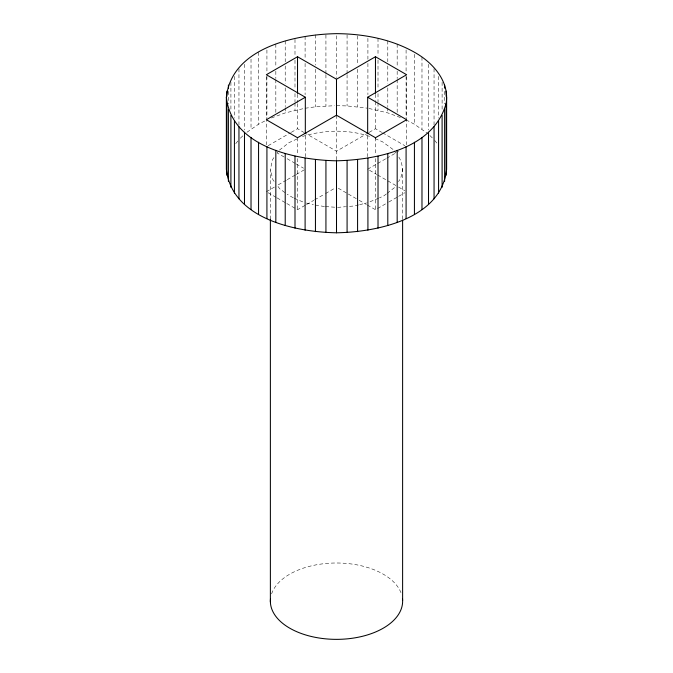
<?xml version="1.0" encoding="UTF-8"?>
<svg xmlns="http://www.w3.org/2000/svg" width="673" height="673" viewBox="0 0 673 673"><rect width="100%" height="100%" fill="white"/><g stroke="black" fill="none" stroke-linecap="round" stroke-linejoin="round"><path stroke-width="0.5" stroke-dasharray="3.37 2.52" d="M270.378 219.247L270.378 169.848L272.346 159.947L274.475 156.843M398.845 157.095C403.421 164.246 403.691 174.66 398.517 181.609M235.718 143.643L238.309 140.413M240.345 138.251L243.104 135.542M246.941 132.261L258.558 124.227L265.995 120.358M386.395 193.925L384.022 195.767L379.513 197.837M387.185 193.302L394.302 187.767L395.859 185.496L386.765 180.246M268.14 145.696L290.399 132.842M291.291 132.329L297.525 128.728L303.868 132.388M266.357 191.721L274.5 187.018M286.286 180.213L277.217 185.445L279.783 188.852L286.387 193.656M287.194 179.691L295.346 174.98M296.255 174.458L305.323 169.226M368.274 132.875L336.492 151.223L304.768 132.909M369.174 132.354L375.458 128.728L381.7 132.329M286.841 203.549L297.525 209.715L305.618 205.046M306.509 204.533L313.761 200.344M314.678 199.822L324.672 194.043M325.581 193.521L335.583 187.742M367.668 169.226L376.737 163.985M377.637 163.463L385.797 158.752M386.706 158.231L398.483 151.425M367.315 205.013L375.458 209.715L387.934 202.514M388.826 202.001L397.726 196.861M398.618 196.348L404.852 192.747M297.079 138.958L288.969 142.676L278.689 150.685L277.133 152.948L286.227 158.197M378.613 198.249L367.551 202.708M271.37 117.985L285.217 112.904L304.087 108.462M302.488 136.476C324.748 129.561 349.354 129.115 371.387 137.031M358.633 204.937L354.663 205.93L346.629 206.619M359.626 204.685L366.566 202.952M305.096 108.252L315.435 106.805L334.574 105.695M337.585 207.393L345.619 206.704M336.492 105.644L347.075 105.93L366.878 108.109M324.47 206.527L314.375 204.878M325.48 206.594L335.566 207.259M368.922 108.462L387.791 112.904L401.63 117.985M306.341 203.044L313.366 204.642M375.08 138.621L382.474 141.784L393.209 149.591M293.285 197.845L287.211 194.261M294.21 198.241L303.456 202.203M406.088 119.87L414.433 124.227L427.7 133.548M382.584 132.842L404.852 145.696M369.485 170.269L376.762 174.475M377.671 174.997L385.856 179.725M398.551 187.052L404.835 190.678M287.135 158.727L295.321 163.446M296.229 163.976L303.506 168.174M338.309 188.263L347.377 193.504M348.278 194.026L358.255 199.78M359.155 200.302L366.406 204.491M268.14 192.747L276.149 197.374M277.04 197.887L285.949 203.036M429.904 135.551L432.672 138.259M434.699 140.421L437.29 143.643M394.235 150.954L395.774 152.998M274.138 181.348L272.91 179.708L270.378 169.848M444.617 91.326L444.617 103.852M442.111 82.232L442.111 111.449M438.577 76.402L438.577 118.137M434.051 68.663L434.051 125.001M428.516 64.288L428.516 130.024M421.979 57.054L421.979 129.048M414.433 54.32L414.433 124.227M406.635 76.823L406.635 144.771M406.088 49.962L406.088 71.876M406.088 76.049L406.088 117.783M402.614 168.595L402.614 219.036M397.171 44.107L397.171 67.056M397.171 71.229L397.171 78.531M397.171 79.574L397.171 112.963M387.791 40.91L387.791 61.773M387.791 65.954L387.791 83.688M387.791 87.86L387.791 106.645M387.791 107.688L387.791 112.904M378.007 38.294L378.007 56.036M378.007 60.208L378.007 89.416M378.007 93.597L378.007 101.943M378.007 102.986L378.007 110.288M375.458 94.296L375.458 100.555M375.458 101.598L375.458 128.728M375.458 137.721L375.458 154.42M375.458 158.592L375.458 209.715M367.912 38.353L367.912 59.216M367.912 63.388L367.912 94.691M367.668 135.837L367.668 156.7M357.573 35.854L357.573 65.071M357.573 69.243L357.573 106.805M347.075 34.979L347.075 73.584M347.075 74.627L347.075 105.93M336.492 35.736L336.492 77.471M336.492 115.226L336.492 160.09M325.925 34.979L325.925 73.584M325.925 74.627L325.925 105.93M315.435 34.811L315.435 65.071M315.435 69.243L315.435 106.805M305.323 135.837L305.323 156.7M305.096 36.266L305.096 59.216M305.096 63.388L305.096 94.691M297.525 94.296L297.525 102.641M297.525 103.684L297.525 128.728M297.525 137.721L297.525 154.42M297.525 158.592L297.525 209.715M294.993 39.337L294.993 56.036M294.993 60.208L294.993 89.425M294.993 93.597L294.993 101.943M294.993 102.986L294.993 110.288M285.217 40.91L285.217 61.781M285.217 65.954L285.217 83.688M285.217 87.86L285.217 106.645M285.217 107.688L285.217 112.904M275.829 44.107L275.829 67.056M275.829 71.229L275.829 78.531M275.829 79.574L275.829 112.963M266.92 49.962L266.92 71.876M266.92 76.049L266.92 117.783M266.357 76.823L266.357 144.771M258.558 52.233L258.558 124.227M251.021 59.14L251.021 129.048M244.484 64.28L244.484 130.015M238.957 68.663L238.957 125.001M234.423 76.394L234.423 118.128M230.915 82.224L230.915 111.44M228.399 91.318L228.399 103.844M271.598 593.847A66.131 38.176 0 0 1 336.273 562.998A66.131 38.176 0 0 1 401.31 593.594"/><path stroke-width="1.01" d="M446.132 175.325L446.132 103.339C449.741 81.172 432.512 62.244 414.433 52.233C390.803 38.933 363.378 33.835 336.492 33.65C295.607 34.399 231.697 47.598 226.372 97.223L226.372 169.217C231.689 218.851 295.615 232.05 336.508 232.799C377.376 232.05 441.337 218.851 446.628 169.226L446.628 97.232M226.372 97.223C231.689 146.865 295.615 160.056 336.508 160.813C377.023 159.787 433.824 148.64 446.132 103.339M367.668 133.75L367.668 97.232L406.635 74.728L375.458 56.734L336.492 79.229L297.525 56.734L266.357 74.728L305.323 97.232L305.323 133.75M305.323 97.232L266.357 119.727L297.525 137.721L336.492 115.226L375.458 137.721L406.635 119.727L367.668 97.232M446.132 91.124L446.132 96.348M444.617 85.067L444.617 88.197M444.617 109.396L444.617 181.39M442.102 115.361L442.102 187.355M438.577 121.199L438.577 193.185M434.06 126.844L434.06 198.838M428.516 132.261L428.516 204.256M421.979 137.401L421.979 209.396M414.425 142.222L414.425 214.216M406.088 146.579L406.088 218.574M402.614 220.088L402.614 600.543M397.179 150.357L397.179 222.342M387.799 153.545L387.799 225.539M378.016 156.161L378.016 228.155M375.458 56.734L375.458 93.253M367.921 158.197L367.921 230.183M357.582 159.644L357.582 231.638M347.083 160.519L347.083 232.513M336.492 79.229L336.492 115.748M336.508 160.813L336.508 232.799M325.934 160.519L325.934 232.513M315.444 159.652L315.444 231.638M305.105 158.197L305.105 230.191M297.525 56.734L297.525 93.253M295.001 156.161L295.001 228.155M285.217 153.545L285.217 225.539M275.829 150.357L275.829 222.351M270.378 219.247L270.378 601.805M266.92 146.579L266.92 218.574M258.558 142.222L258.558 214.216M251.021 137.401L251.021 209.396M244.484 132.253L244.484 204.247M238.957 126.835L238.957 198.829M234.423 121.19L234.423 193.185M230.906 115.361L230.906 187.355M228.399 85.059L228.399 88.188M228.391 109.396L228.391 181.382M226.885 91.124L226.885 96.34M226.877 103.331L226.877 175.325M402.471 598.558A66.131 38.176 0 0 1 336.719 639.358A66.131 38.176 0 0 1 270.496 598.819"/></g></svg>
